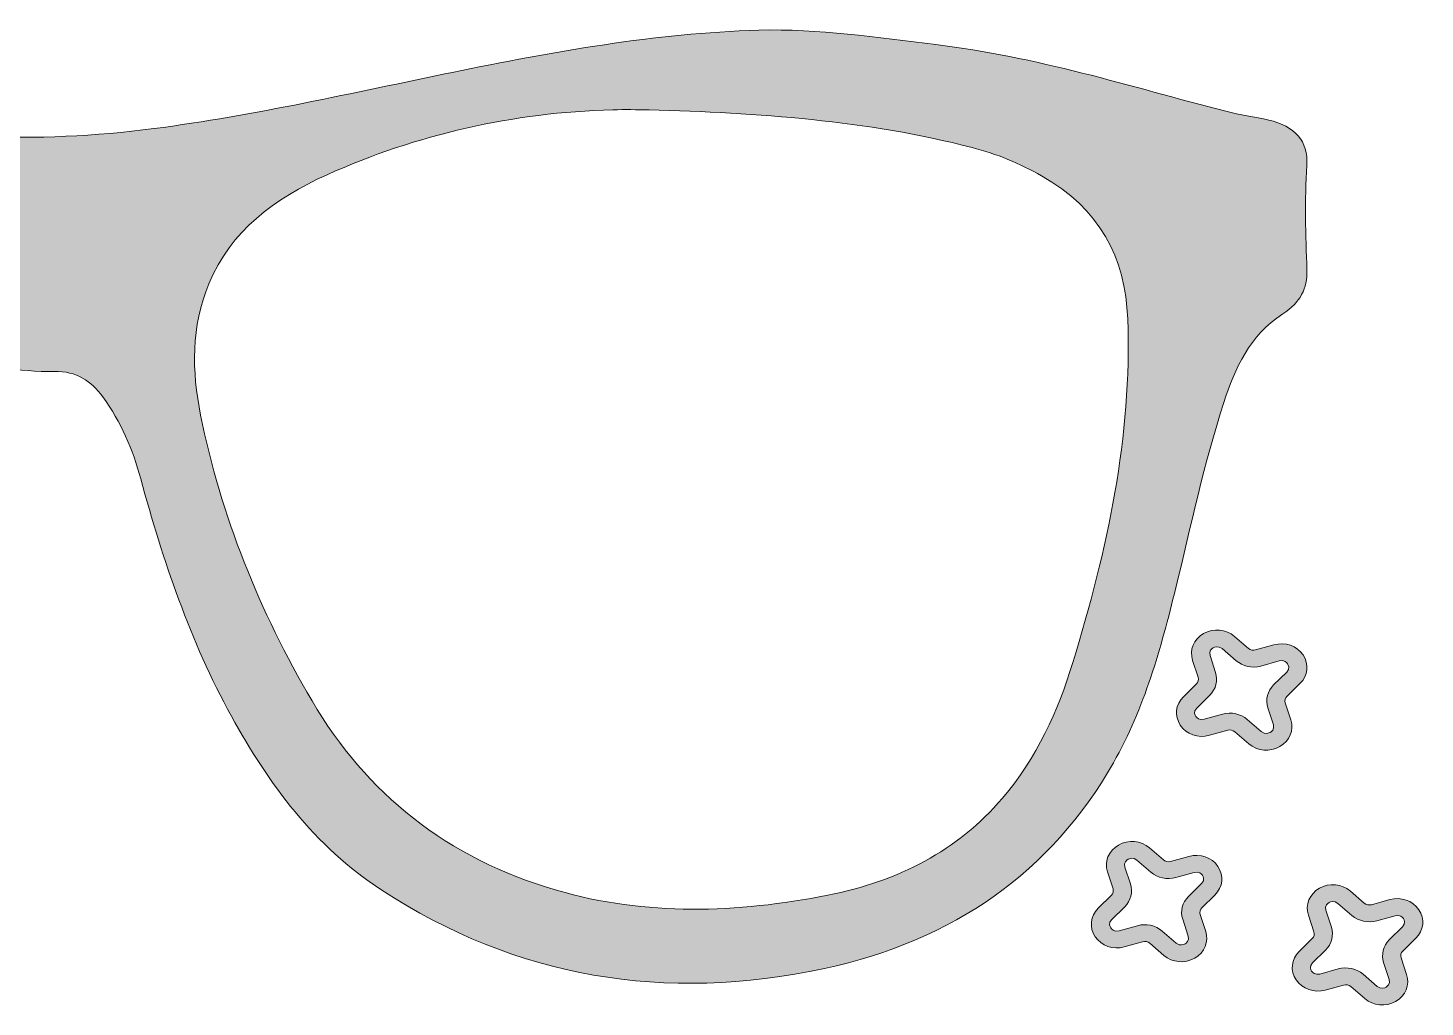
# Model space of a CAD drawing. Header units: inches. Extents: x 36 to 583, y -579 to -117.
# Drawn here: x 309.3 to 582.5, y -308.7 to -117.2 of the extents above; entities that cross this region are included whole.
import ezdxf

# ---------------------------------------------------------------- set-up
doc = ezdxf.new("R2010")
doc.units = ezdxf.units.IN
doc.header["$MEASUREMENT"] = 0
doc.layers.add('Layer 1', color=7, linetype='Continuous')

# ---------------------------------------------------------------- blocks, each defined once
blk = doc.blocks.new('block 9')
at = {"layer": 'Layer 1', "true_color": 0xed1c24}
h = blk.add_hatch(color=240, dxfattribs=at)
h.dxf.hatch_style = 2
edge = h.paths.add_edge_path()
edge.add_spline(control_points=[(522.57, -277.04), (524.51, -275.92), (526.94, -276.14), (528.61, -277.59), (528.61, -277.59), (531.35, -279.94), (531.35, -279.94), (531.72, -280.26), (532.25, -280.38), (532.75, -280.24), (532.75, -280.24), (536.33, -279.25), (536.33, -279.25), (538.52, -278.63), (540.81, -279.43), (542.02, -281.22), (543.22, -283.01), (542.99, -285.25), (541.42, -286.8), (541.42, -286.8), (538.86, -289.32), (538.86, -289.32), (538.52, -289.66), (538.39, -290.15), (538.54, -290.6), (538.54, -290.6), (539.62, -293.91), (539.62, -293.91), (540.28, -295.93), (539.42, -298.03), (537.47, -299.15), (535.53, -300.26), (533.1, -300.04), (531.42, -298.6), (531.42, -298.6), (528.69, -296.24), (528.69, -296.24), (528.31, -295.92), (527.78, -295.81), (527.29, -295.94), (527.29, -295.94), (523.71, -296.94), (523.71, -296.94), (521.51, -297.55), (519.23, -296.75), (518.02, -294.95), (516.81, -293.16), (517.05, -290.92), (518.62, -289.39), (518.62, -289.39), (521.18, -286.86), (521.18, -286.86), (521.52, -286.52), (521.64, -286.03), (521.5, -285.58), (521.5, -285.58), (520.42, -282.28), (520.42, -282.28), (519.76, -280.25), (520.62, -278.15), (522.57, -277.04)], knot_values=[0, 0, 0, 0, 1, 1, 1, 2, 2, 2, 3, 3, 3, 4, 4, 4, 5, 5, 5, 6, 6, 6, 7, 7, 7, 8, 8, 8, 9, 9, 9, 10, 10, 10, 11, 11, 11, 12, 12, 12, 13, 13, 13, 14, 14, 14, 15, 15, 15, 16, 16, 16, 17, 17, 17, 18, 18, 18, 19, 19, 19, 20, 20, 20, 20], degree=3, periodic=1)
edge = h.paths.add_edge_path()
edge.add_spline(control_points=[(535.59, -296.36), (535.81, -296.23), (536.5, -295.75), (536.21, -294.85), (536.21, -294.85), (535.13, -291.55), (535.13, -291.55), (534.62, -289.98), (535.05, -288.27), (536.26, -287.08), (536.26, -287.08), (538.82, -284.56), (538.82, -284.56), (539.52, -283.87), (539.13, -283.15), (538.99, -282.95), (538.86, -282.75), (538.34, -282.12), (537.36, -282.39), (537.36, -282.39), (533.77, -283.38), (533.77, -283.38), (532.07, -283.85), (530.21, -283.45), (528.92, -282.34), (528.92, -282.34), (526.18, -279.98), (526.18, -279.98), (525.44, -279.34), (524.66, -279.7), (524.45, -279.82), (524.23, -279.95), (523.54, -280.43), (523.83, -281.33), (523.83, -281.33), (524.91, -284.63), (524.91, -284.63), (525.42, -286.2), (524.98, -287.91), (523.78, -289.1), (523.78, -289.1), (521.22, -291.63), (521.22, -291.63), (520.52, -292.31), (520.91, -293.02), (521.04, -293.22), (521.18, -293.43), (521.7, -294.06), (522.68, -293.8), (522.68, -293.8), (526.27, -292.8), (526.27, -292.8), (527.96, -292.33), (529.82, -292.73), (531.12, -293.84), (531.12, -293.84), (533.85, -296.2), (533.85, -296.2), (534.6, -296.84), (535.37, -296.48), (535.59, -296.36)], knot_values=[0, 0, 0, 0, 1, 1, 1, 2, 2, 2, 3, 3, 3, 4, 4, 4, 5, 5, 5, 6, 6, 6, 7, 7, 7, 8, 8, 8, 9, 9, 9, 10, 10, 10, 11, 11, 11, 12, 12, 12, 13, 13, 13, 14, 14, 14, 15, 15, 15, 16, 16, 16, 17, 17, 17, 18, 18, 18, 19, 19, 19, 20, 20, 20, 20], degree=3, periodic=1)
at = {"layer": 'Layer 1', "lineweight": 0}
for points in [[(522.57, -277.04), (524.51, -275.92), (526.94, -276.14), (528.61, -277.59), (528.61, -277.59), (531.35, -279.94), (531.35, -279.94), (531.72, -280.26), (532.25, -280.38), (532.75, -280.24), (532.75, -280.24), (536.33, -279.25), (536.33, -279.25), (538.52, -278.63), (540.81, -279.43), (542.02, -281.22), (543.22, -283.01), (542.99, -285.25), (541.42, -286.8), (541.42, -286.8), (538.86, -289.32), (538.86, -289.32), (538.52, -289.66), (538.39, -290.15), (538.54, -290.6), (538.54, -290.6), (539.62, -293.91), (539.62, -293.91), (540.28, -295.93), (539.42, -298.03), (537.47, -299.15), (535.53, -300.26), (533.1, -300.04), (531.42, -298.6), (531.42, -298.6), (528.69, -296.24), (528.69, -296.24), (528.31, -295.92), (527.78, -295.81), (527.29, -295.94), (527.29, -295.94), (523.71, -296.94), (523.71, -296.94), (521.51, -297.55), (519.23, -296.75), (518.02, -294.95), (516.81, -293.16), (517.05, -290.92), (518.62, -289.39), (518.62, -289.39), (521.18, -286.86), (521.18, -286.86), (521.52, -286.52), (521.64, -286.03), (521.5, -285.58), (521.5, -285.58), (520.42, -282.28), (520.42, -282.28), (519.76, -280.25), (520.62, -278.15), (522.57, -277.04)], [(535.59, -296.36), (535.81, -296.23), (536.5, -295.75), (536.21, -294.85), (536.21, -294.85), (535.13, -291.55), (535.13, -291.55), (534.62, -289.98), (535.05, -288.27), (536.26, -287.08), (536.26, -287.08), (538.82, -284.56), (538.82, -284.56), (539.52, -283.87), (539.13, -283.15), (538.99, -282.95), (538.86, -282.75), (538.34, -282.12), (537.36, -282.39), (537.36, -282.39), (533.77, -283.38), (533.77, -283.38), (532.07, -283.85), (530.21, -283.45), (528.92, -282.34), (528.92, -282.34), (526.18, -279.98), (526.18, -279.98), (525.44, -279.34), (524.66, -279.7), (524.45, -279.82), (524.23, -279.95), (523.54, -280.43), (523.83, -281.33), (523.83, -281.33), (524.91, -284.63), (524.91, -284.63), (525.42, -286.2), (524.98, -287.91), (523.78, -289.1), (523.78, -289.1), (521.22, -291.63), (521.22, -291.63), (520.52, -292.31), (520.91, -293.02), (521.04, -293.22), (521.18, -293.43), (521.7, -294.06), (522.68, -293.8), (522.68, -293.8), (526.27, -292.8), (526.27, -292.8), (527.96, -292.33), (529.82, -292.73), (531.12, -293.84), (531.12, -293.84), (533.85, -296.2), (533.85, -296.2), (534.6, -296.84), (535.37, -296.48), (535.59, -296.36)]]:
    blk.add_open_spline(points, degree=3, knots=[0, 0, 0, 0, 1, 1, 1, 2, 2, 2, 3, 3, 3, 4, 4, 4, 5, 5, 5, 6, 6, 6, 7, 7, 7, 8, 8, 8, 9, 9, 9, 10, 10, 10, 11, 11, 11, 12, 12, 12, 13, 13, 13, 14, 14, 14, 15, 15, 15, 16, 16, 16, 17, 17, 17, 18, 18, 18, 19, 19, 19, 20, 20, 20, 20], dxfattribs=at)
blk = doc.blocks.new('block 10')
at = {"layer": 'Layer 1', "true_color": 0xed1c24}
h = blk.add_hatch(color=240, dxfattribs=at)
h.dxf.hatch_style = 2
edge = h.paths.add_edge_path()
edge.add_spline(control_points=[(561.86, -285.49), (563.8, -284.38), (566.24, -284.6), (567.91, -286.04), (567.91, -286.04), (570.64, -288.4), (570.64, -288.4), (571.02, -288.72), (571.55, -288.83), (572.04, -288.7), (572.04, -288.7), (575.62, -287.7), (575.62, -287.7), (577.82, -287.09), (580.1, -287.88), (581.31, -289.67), (582.52, -291.47), (582.28, -293.71), (580.71, -295.25), (580.71, -295.25), (578.15, -297.77), (578.15, -297.77), (577.81, -298.12), (577.69, -298.61), (577.83, -299.06), (577.83, -299.06), (578.91, -302.36), (578.91, -302.36), (579.58, -304.38), (578.71, -306.49), (576.77, -307.6), (574.82, -308.71), (572.39, -308.49), (570.72, -307.05), (570.72, -307.05), (567.98, -304.69), (567.98, -304.69), (567.61, -304.38), (567.08, -304.26), (566.58, -304.4), (566.58, -304.4), (563, -305.39), (563, -305.39), (560.81, -306), (558.52, -305.2), (557.31, -303.41), (556.1, -301.62), (556.35, -299.38), (557.91, -297.84), (557.91, -297.84), (560.47, -295.32), (560.47, -295.32), (560.81, -294.98), (560.94, -294.49), (560.79, -294.03), (560.79, -294.03), (559.71, -290.73), (559.71, -290.73), (559.05, -288.71), (559.92, -286.6), (561.86, -285.49)], knot_values=[0, 0, 0, 0, 1, 1, 1, 2, 2, 2, 3, 3, 3, 4, 4, 4, 5, 5, 5, 6, 6, 6, 7, 7, 7, 8, 8, 8, 9, 9, 9, 10, 10, 10, 11, 11, 11, 12, 12, 12, 13, 13, 13, 14, 14, 14, 15, 15, 15, 16, 16, 16, 17, 17, 17, 18, 18, 18, 19, 19, 19, 20, 20, 20, 20], degree=3, periodic=1)
edge = h.paths.add_edge_path()
edge.add_spline(control_points=[(574.89, -304.81), (575.11, -304.69), (575.8, -304.21), (575.5, -303.31), (575.5, -303.31), (574.42, -300), (574.42, -300), (573.91, -298.44), (574.35, -296.73), (575.55, -295.53), (575.55, -295.53), (578.11, -293.01), (578.11, -293.01), (578.81, -292.32), (578.42, -291.61), (578.29, -291.41), (578.15, -291.21), (577.63, -290.57), (576.65, -290.85), (576.65, -290.85), (573.06, -291.84), (573.06, -291.84), (571.37, -292.31), (569.51, -291.91), (568.21, -290.8), (568.21, -290.8), (565.48, -288.44), (565.48, -288.44), (564.73, -287.79), (563.96, -288.15), (563.74, -288.28), (563.52, -288.4), (562.83, -288.88), (563.12, -289.78), (563.12, -289.78), (564.2, -293.09), (564.2, -293.09), (564.71, -294.65), (564.28, -296.37), (563.07, -297.56), (563.07, -297.56), (560.51, -300.08), (560.51, -300.08), (559.81, -300.77), (560.2, -301.48), (560.34, -301.68), (560.47, -301.88), (561, -302.52), (561.97, -302.25), (561.97, -302.25), (565.56, -301.25), (565.56, -301.25), (567.26, -300.78), (569.12, -301.18), (570.41, -302.3), (570.41, -302.3), (573.15, -304.66), (573.15, -304.66), (573.89, -305.3), (574.67, -304.94), (574.89, -304.81)], knot_values=[0, 0, 0, 0, 1, 1, 1, 2, 2, 2, 3, 3, 3, 4, 4, 4, 5, 5, 5, 6, 6, 6, 7, 7, 7, 8, 8, 8, 9, 9, 9, 10, 10, 10, 11, 11, 11, 12, 12, 12, 13, 13, 13, 14, 14, 14, 15, 15, 15, 16, 16, 16, 17, 17, 17, 18, 18, 18, 19, 19, 19, 20, 20, 20, 20], degree=3, periodic=1)
at = {"layer": 'Layer 1', "lineweight": 0}
for points in [[(561.86, -285.49), (563.8, -284.38), (566.24, -284.6), (567.91, -286.04), (567.91, -286.04), (570.64, -288.4), (570.64, -288.4), (571.02, -288.72), (571.55, -288.83), (572.04, -288.7), (572.04, -288.7), (575.62, -287.7), (575.62, -287.7), (577.82, -287.09), (580.1, -287.88), (581.31, -289.67), (582.52, -291.47), (582.28, -293.71), (580.71, -295.25), (580.71, -295.25), (578.15, -297.77), (578.15, -297.77), (577.81, -298.12), (577.69, -298.61), (577.83, -299.06), (577.83, -299.06), (578.91, -302.36), (578.91, -302.36), (579.58, -304.38), (578.71, -306.49), (576.77, -307.6), (574.82, -308.71), (572.39, -308.49), (570.72, -307.05), (570.72, -307.05), (567.98, -304.69), (567.98, -304.69), (567.61, -304.38), (567.08, -304.26), (566.58, -304.4), (566.58, -304.4), (563, -305.39), (563, -305.39), (560.81, -306), (558.52, -305.2), (557.31, -303.41), (556.1, -301.62), (556.35, -299.38), (557.91, -297.84), (557.91, -297.84), (560.47, -295.32), (560.47, -295.32), (560.81, -294.98), (560.94, -294.49), (560.79, -294.03), (560.79, -294.03), (559.71, -290.73), (559.71, -290.73), (559.05, -288.71), (559.92, -286.6), (561.86, -285.49)], [(574.89, -304.81), (575.11, -304.69), (575.8, -304.21), (575.5, -303.31), (575.5, -303.31), (574.42, -300), (574.42, -300), (573.91, -298.44), (574.35, -296.73), (575.55, -295.53), (575.55, -295.53), (578.11, -293.01), (578.11, -293.01), (578.81, -292.32), (578.42, -291.61), (578.29, -291.41), (578.15, -291.21), (577.63, -290.57), (576.65, -290.85), (576.65, -290.85), (573.06, -291.84), (573.06, -291.84), (571.37, -292.31), (569.51, -291.91), (568.21, -290.8), (568.21, -290.8), (565.48, -288.44), (565.48, -288.44), (564.73, -287.79), (563.96, -288.15), (563.74, -288.28), (563.52, -288.4), (562.83, -288.88), (563.12, -289.78), (563.12, -289.78), (564.2, -293.09), (564.2, -293.09), (564.71, -294.65), (564.28, -296.37), (563.07, -297.56), (563.07, -297.56), (560.51, -300.08), (560.51, -300.08), (559.81, -300.77), (560.2, -301.48), (560.34, -301.68), (560.47, -301.88), (561, -302.52), (561.97, -302.25), (561.97, -302.25), (565.56, -301.25), (565.56, -301.25), (567.26, -300.78), (569.12, -301.18), (570.41, -302.3), (570.41, -302.3), (573.15, -304.66), (573.15, -304.66), (573.89, -305.3), (574.67, -304.94), (574.89, -304.81)]]:
    blk.add_open_spline(points, degree=3, knots=[0, 0, 0, 0, 1, 1, 1, 2, 2, 2, 3, 3, 3, 4, 4, 4, 5, 5, 5, 6, 6, 6, 7, 7, 7, 8, 8, 8, 9, 9, 9, 10, 10, 10, 11, 11, 11, 12, 12, 12, 13, 13, 13, 14, 14, 14, 15, 15, 15, 16, 16, 16, 17, 17, 17, 18, 18, 18, 19, 19, 19, 20, 20, 20, 20], dxfattribs=at)
blk = doc.blocks.new('block 11')
at = {"layer": 'Layer 1', "true_color": 0xed1c24}
h = blk.add_hatch(color=240, dxfattribs=at)
h.dxf.hatch_style = 2
edge = h.paths.add_edge_path()
edge.add_spline(control_points=[(539.21, -235.67), (541.15, -234.56), (543.59, -234.78), (545.26, -236.22), (545.26, -236.22), (547.99, -238.58), (547.99, -238.58), (548.37, -238.9), (548.9, -239.01), (549.39, -238.88), (549.39, -238.88), (552.97, -237.88), (552.97, -237.88), (555.16, -237.27), (557.45, -238.07), (558.66, -239.86), (559.87, -241.65), (559.63, -243.89), (558.06, -245.43), (558.06, -245.43), (555.5, -247.95), (555.5, -247.95), (555.16, -248.3), (555.03, -248.79), (555.18, -249.24), (555.18, -249.24), (556.26, -252.54), (556.26, -252.54), (556.92, -254.56), (556.06, -256.67), (554.12, -257.78), (552.17, -258.89), (549.74, -258.68), (548.07, -257.23), (548.07, -257.23), (545.33, -254.88), (545.33, -254.88), (544.96, -254.56), (544.42, -254.44), (543.93, -254.58), (543.93, -254.58), (540.35, -255.57), (540.35, -255.57), (538.16, -256.18), (535.87, -255.39), (534.66, -253.59), (533.45, -251.8), (533.7, -249.56), (535.26, -248.02), (535.26, -248.02), (537.82, -245.5), (537.82, -245.5), (538.16, -245.16), (538.29, -244.67), (538.14, -244.21), (538.14, -244.21), (537.06, -240.91), (537.06, -240.91), (536.4, -238.89), (537.27, -236.79), (539.21, -235.67)], knot_values=[0, 0, 0, 0, 1, 1, 1, 2, 2, 2, 3, 3, 3, 4, 4, 4, 5, 5, 5, 6, 6, 6, 7, 7, 7, 8, 8, 8, 9, 9, 9, 10, 10, 10, 11, 11, 11, 12, 12, 12, 13, 13, 13, 14, 14, 14, 15, 15, 15, 16, 16, 16, 17, 17, 17, 18, 18, 18, 19, 19, 19, 20, 20, 20, 20], degree=3, periodic=1)
edge = h.paths.add_edge_path()
edge.add_spline(control_points=[(552.24, -254.99), (552.45, -254.87), (553.15, -254.39), (552.85, -253.49), (552.85, -253.49), (551.77, -250.19), (551.77, -250.19), (551.26, -248.62), (551.69, -246.91), (552.9, -245.72), (552.9, -245.72), (555.46, -243.19), (555.46, -243.19), (556.16, -242.5), (555.77, -241.79), (555.64, -241.59), (555.5, -241.39), (554.98, -240.75), (554, -241.03), (554, -241.03), (550.41, -242.02), (550.41, -242.02), (548.72, -242.49), (546.86, -242.09), (545.56, -240.98), (545.56, -240.98), (542.83, -238.62), (542.83, -238.62), (542.08, -237.98), (541.31, -238.34), (541.09, -238.46), (540.87, -238.59), (540.18, -239.06), (540.47, -239.97), (540.47, -239.97), (541.55, -243.27), (541.55, -243.27), (542.06, -244.83), (541.63, -246.55), (540.42, -247.74), (540.42, -247.74), (537.86, -250.26), (537.86, -250.26), (537.16, -250.95), (537.55, -251.66), (537.69, -251.86), (537.82, -252.06), (538.34, -252.7), (539.32, -252.43), (539.32, -252.43), (542.91, -251.44), (542.91, -251.44), (544.61, -250.97), (546.47, -251.37), (547.76, -252.48), (547.76, -252.48), (550.5, -254.84), (550.5, -254.84), (551.24, -255.48), (552.02, -255.12), (552.24, -254.99)], knot_values=[0, 0, 0, 0, 1, 1, 1, 2, 2, 2, 3, 3, 3, 4, 4, 4, 5, 5, 5, 6, 6, 6, 7, 7, 7, 8, 8, 8, 9, 9, 9, 10, 10, 10, 11, 11, 11, 12, 12, 12, 13, 13, 13, 14, 14, 14, 15, 15, 15, 16, 16, 16, 17, 17, 17, 18, 18, 18, 19, 19, 19, 20, 20, 20, 20], degree=3, periodic=1)
at = {"layer": 'Layer 1', "lineweight": 0}
for points in [[(539.21, -235.67), (541.15, -234.56), (543.59, -234.78), (545.26, -236.22), (545.26, -236.22), (547.99, -238.58), (547.99, -238.58), (548.37, -238.9), (548.9, -239.01), (549.39, -238.88), (549.39, -238.88), (552.97, -237.88), (552.97, -237.88), (555.16, -237.27), (557.45, -238.07), (558.66, -239.86), (559.87, -241.65), (559.63, -243.89), (558.06, -245.43), (558.06, -245.43), (555.5, -247.95), (555.5, -247.95), (555.16, -248.3), (555.03, -248.79), (555.18, -249.24), (555.18, -249.24), (556.26, -252.54), (556.26, -252.54), (556.92, -254.56), (556.06, -256.67), (554.12, -257.78), (552.17, -258.89), (549.74, -258.68), (548.07, -257.23), (548.07, -257.23), (545.33, -254.88), (545.33, -254.88), (544.96, -254.56), (544.42, -254.44), (543.93, -254.58), (543.93, -254.58), (540.35, -255.57), (540.35, -255.57), (538.16, -256.18), (535.87, -255.39), (534.66, -253.59), (533.45, -251.8), (533.7, -249.56), (535.26, -248.02), (535.26, -248.02), (537.82, -245.5), (537.82, -245.5), (538.16, -245.16), (538.29, -244.67), (538.14, -244.21), (538.14, -244.21), (537.06, -240.91), (537.06, -240.91), (536.4, -238.89), (537.27, -236.79), (539.21, -235.67)], [(552.24, -254.99), (552.45, -254.87), (553.15, -254.39), (552.85, -253.49), (552.85, -253.49), (551.77, -250.19), (551.77, -250.19), (551.26, -248.62), (551.69, -246.91), (552.9, -245.72), (552.9, -245.72), (555.46, -243.19), (555.46, -243.19), (556.16, -242.5), (555.77, -241.79), (555.64, -241.59), (555.5, -241.39), (554.98, -240.75), (554, -241.03), (554, -241.03), (550.41, -242.02), (550.41, -242.02), (548.72, -242.49), (546.86, -242.09), (545.56, -240.98), (545.56, -240.98), (542.83, -238.62), (542.83, -238.62), (542.08, -237.98), (541.31, -238.34), (541.09, -238.46), (540.87, -238.59), (540.18, -239.06), (540.47, -239.97), (540.47, -239.97), (541.55, -243.27), (541.55, -243.27), (542.06, -244.83), (541.63, -246.55), (540.42, -247.74), (540.42, -247.74), (537.86, -250.26), (537.86, -250.26), (537.16, -250.95), (537.55, -251.66), (537.69, -251.86), (537.82, -252.06), (538.34, -252.7), (539.32, -252.43), (539.32, -252.43), (542.91, -251.44), (542.91, -251.44), (544.61, -250.97), (546.47, -251.37), (547.76, -252.48), (547.76, -252.48), (550.5, -254.84), (550.5, -254.84), (551.24, -255.48), (552.02, -255.12), (552.24, -254.99)]]:
    blk.add_open_spline(points, degree=3, knots=[0, 0, 0, 0, 1, 1, 1, 2, 2, 2, 3, 3, 3, 4, 4, 4, 5, 5, 5, 6, 6, 6, 7, 7, 7, 8, 8, 8, 9, 9, 9, 10, 10, 10, 11, 11, 11, 12, 12, 12, 13, 13, 13, 14, 14, 14, 15, 15, 15, 16, 16, 16, 17, 17, 17, 18, 18, 18, 19, 19, 19, 20, 20, 20, 20], dxfattribs=at)
blk = doc.blocks.new('block 2')
at = {"layer": 'Layer 1', "true_color": 0x231f20}
h = blk.add_hatch(color=250, dxfattribs=at)
h.dxf.hatch_style = 2
edge = h.paths.add_edge_path()
edge.add_spline(control_points=[(55.98, -135.8), (80.2, -131.23), (103.92, -124.59), (128.27, -120.55), (145.3, -117.71), (162.43, -117.24), (179.68, -118.73), (208.83, -121.26), (237.39, -126.62), (265.65, -133.55), (288.13, -139.06), (310.91, -139.91), (333.95, -136.92), (353.65, -134.35), (372.92, -129.9), (392.3, -125.93), (412.07, -121.88), (431.89, -118.27), (452.22, -117.67), (463.91, -117.33), (475.33, -119.14), (486.85, -120.5), (506.33, -122.8), (524.78, -128.67), (543.54, -133.54), (546.3, -134.26), (549.18, -134.57), (551.95, -135.24), (557.06, -136.48), (559.7, -139.33), (559.4, -144.09), (558.97, -150.93), (559.17, -157.75), (559.42, -164.58), (559.54, -168.14), (558.12, -170.99), (554.71, -173.17), (548.19, -177.34), (545.34, -183.8), (543.17, -190.49), (539.3, -202.41), (536.74, -214.63), (533.77, -226.76), (530.88, -238.51), (527.69, -250.18), (521.58, -260.94), (509.45, -282.3), (490.37, -295.69), (465.08, -301.16), (433.89, -307.9), (404.74, -302.98), (378.5, -285.85), (365.26, -277.2), (356.35, -265.04), (349.1, -251.83), (340.99, -237.07), (335.73, -221.4), (331.37, -205.43), (329.81, -199.72), (327.54, -194.27), (323.93, -189.36), (321.66, -186.28), (318.88, -184.31), (314.42, -184.43), (311.05, -184.53), (307.64, -184), (304.23, -184.02), (300.08, -184.04), (297.16, -185.67), (295.27, -189.17), (291.21, -196.73), (289.3, -204.88), (287.24, -213), (280.81, -238.36), (268.33, -260.9), (249.5, -280.28), (235.88, -294.28), (218.52, -301.69), (198.18, -303.56), (183.3, -304.94), (168.52, -304.98), (153.9, -301.98), (137.77, -298.67), (122.81, -293.04), (110.68, -282.23), (105.2, -277.35), (101.27, -271.52), (98.51, -265), (88.87, -242.24), (81.37, -218.9), (76, -194.98), (74.82, -189.73), (72.11, -185.23), (68.68, -181.03), (66.27, -178.07), (63.81, -175.14), (61.39, -172.19), (58.59, -168.78), (56.89, -164.97), (56.5, -160.69), (56.47, -160.36), (56.37, -160.07), (55.98, -159.96), (55.98, -151.91), (55.98, -143.86), (55.98, -135.8)], knot_values=[0, 0, 0, 0, 1, 1, 1, 2, 2, 2, 3, 3, 3, 4, 4, 4, 5, 5, 5, 6, 6, 6, 7, 7, 7, 8, 8, 8, 9, 9, 9, 10, 10, 10, 11, 11, 11, 12, 12, 12, 13, 13, 13, 14, 14, 14, 15, 15, 15, 16, 16, 16, 17, 17, 17, 18, 18, 18, 19, 19, 19, 20, 20, 20, 21, 21, 21, 22, 22, 22, 23, 23, 23, 24, 24, 24, 25, 25, 25, 26, 26, 26, 27, 27, 27, 28, 28, 28, 29, 29, 29, 30, 30, 30, 31, 31, 31, 32, 32, 32, 33, 33, 33, 34, 34, 34, 35, 35, 35, 35], degree=3, periodic=1)
edge = h.paths.add_edge_path()
edge.add_spline(control_points=[(188.4, -133.1), (175.55, -133.19), (162.78, -134.36), (150.05, -135.97), (140.12, -137.22), (130.27, -138.76), (120.8, -142.01), (103.43, -147.99), (95.09, -158.84), (94.73, -175.79), (94.41, -191), (96.34, -205.96), (99.93, -220.77), (102.7, -232.19), (105.35, -243.68), (110.57, -254.42), (118.03, -269.76), (129.88, -280.9), (147.86, -285.52), (161.33, -288.97), (175.05, -290.41), (189.06, -289.1), (212.7, -286.89), (231.79, -277.15), (246.44, -259.94), (254.21, -250.8), (259.42, -240.42), (263.93, -229.69), (270.11, -215.01), (276.16, -200.29), (277.07, -184.32), (277.71, -172.88), (274.49, -162.69), (265.17, -154.6), (260.87, -150.87), (256, -147.9), (250.69, -145.59), (230.98, -137.04), (210.21, -132.85), (188.4, -133.1)], knot_values=[0, 0, 0, 0, 1, 1, 1, 2, 2, 2, 3, 3, 3, 4, 4, 4, 5, 5, 5, 6, 6, 6, 7, 7, 7, 8, 8, 8, 9, 9, 9, 10, 10, 10, 11, 11, 11, 12, 12, 12, 13, 13, 13, 13], degree=3, periodic=1)
edge = h.paths.add_edge_path()
edge.add_spline(control_points=[(430.78, -133.24), (428.42, -133.24), (426.06, -133.18), (423.7, -133.24), (404.08, -133.77), (385.43, -138.05), (367.8, -145.94), (357.5, -150.56), (348.95, -157.01), (344.69, -167.25), (341.21, -175.63), (341.34, -184.32), (343.08, -192.94), (347.05, -212.64), (354.55, -231.28), (364.87, -248.84), (375.44, -266.85), (391.21, -279.67), (412.69, -285.88), (430.23, -290.95), (447.92, -290.35), (465.71, -286.84), (479.54, -284.11), (491.1, -278.16), (499.89, -267.85), (506.61, -259.95), (510.71, -250.91), (513.65, -241.32), (520.39, -219.35), (525.25, -197.13), (524.37, -174.13), (523.91, -162.14), (518.85, -152.53), (507.51, -146.14), (503.26, -143.73), (498.73, -141.86), (493.93, -140.62), (473.29, -135.28), (452.07, -133.86), (430.78, -133.24)], knot_values=[0, 0, 0, 0, 1, 1, 1, 2, 2, 2, 3, 3, 3, 4, 4, 4, 5, 5, 5, 6, 6, 6, 7, 7, 7, 8, 8, 8, 9, 9, 9, 10, 10, 10, 11, 11, 11, 12, 12, 12, 13, 13, 13, 13], degree=3, periodic=1)
at = {"layer": 'Layer 1', "lineweight": 0}
for points, knots in [([(55.98, -135.8), (80.2, -131.23), (103.92, -124.59), (128.27, -120.55), (145.3, -117.71), (162.43, -117.24), (179.68, -118.73), (208.83, -121.26), (237.39, -126.62), (265.65, -133.55), (288.13, -139.06), (310.91, -139.91), (333.95, -136.92), (353.65, -134.35), (372.92, -129.9), (392.3, -125.93), (412.07, -121.88), (431.89, -118.27), (452.22, -117.67), (463.91, -117.33), (475.33, -119.14), (486.85, -120.5), (506.33, -122.8), (524.78, -128.67), (543.54, -133.54), (546.3, -134.26), (549.18, -134.57), (551.95, -135.24), (557.06, -136.48), (559.7, -139.33), (559.4, -144.09), (558.97, -150.93), (559.17, -157.75), (559.42, -164.58), (559.54, -168.14), (558.12, -170.99), (554.71, -173.17), (548.19, -177.34), (545.34, -183.8), (543.17, -190.49), (539.3, -202.41), (536.74, -214.63), (533.77, -226.76), (530.88, -238.51), (527.69, -250.18), (521.58, -260.94), (509.45, -282.3), (490.37, -295.69), (465.08, -301.16), (433.89, -307.9), (404.74, -302.98), (378.5, -285.85), (365.26, -277.2), (356.35, -265.04), (349.1, -251.83), (340.99, -237.07), (335.73, -221.4), (331.37, -205.43), (329.81, -199.72), (327.54, -194.27), (323.93, -189.36), (321.66, -186.28), (318.88, -184.31), (314.42, -184.43), (311.05, -184.53), (307.64, -184), (304.23, -184.02), (300.08, -184.04), (297.16, -185.67), (295.27, -189.17), (291.21, -196.73), (289.3, -204.88), (287.24, -213), (280.81, -238.36), (268.33, -260.9), (249.5, -280.28), (235.88, -294.28), (218.52, -301.69), (198.18, -303.56), (183.3, -304.94), (168.52, -304.98), (153.9, -301.98), (137.77, -298.67), (122.81, -293.04), (110.68, -282.23), (105.2, -277.35), (101.27, -271.52), (98.51, -265), (88.87, -242.24), (81.37, -218.9), (76, -194.98), (74.82, -189.73), (72.11, -185.23), (68.68, -181.03), (66.27, -178.07), (63.81, -175.14), (61.39, -172.19), (58.59, -168.78), (56.89, -164.97), (56.5, -160.69), (56.47, -160.36), (56.37, -160.07), (55.98, -159.96), (55.98, -151.91), (55.98, -143.86), (55.98, -135.8)], [0, 0, 0, 0, 1, 1, 1, 2, 2, 2, 3, 3, 3, 4, 4, 4, 5, 5, 5, 6, 6, 6, 7, 7, 7, 8, 8, 8, 9, 9, 9, 10, 10, 10, 11, 11, 11, 12, 12, 12, 13, 13, 13, 14, 14, 14, 15, 15, 15, 16, 16, 16, 17, 17, 17, 18, 18, 18, 19, 19, 19, 20, 20, 20, 21, 21, 21, 22, 22, 22, 23, 23, 23, 24, 24, 24, 25, 25, 25, 26, 26, 26, 27, 27, 27, 28, 28, 28, 29, 29, 29, 30, 30, 30, 31, 31, 31, 32, 32, 32, 33, 33, 33, 34, 34, 34, 35, 35, 35, 35]), ([(430.78, -133.24), (428.42, -133.24), (426.06, -133.18), (423.7, -133.24), (404.08, -133.77), (385.43, -138.05), (367.8, -145.94), (357.5, -150.56), (348.95, -157.01), (344.69, -167.25), (341.21, -175.63), (341.34, -184.32), (343.08, -192.94), (347.05, -212.64), (354.55, -231.28), (364.87, -248.84), (375.44, -266.85), (391.21, -279.67), (412.69, -285.88), (430.23, -290.95), (447.92, -290.35), (465.71, -286.84), (479.54, -284.11), (491.1, -278.16), (499.89, -267.85), (506.61, -259.95), (510.71, -250.91), (513.65, -241.32), (520.39, -219.35), (525.25, -197.13), (524.37, -174.13), (523.91, -162.14), (518.85, -152.53), (507.51, -146.14), (503.26, -143.73), (498.73, -141.86), (493.93, -140.62), (473.29, -135.28), (452.07, -133.86), (430.78, -133.24)], [0, 0, 0, 0, 1, 1, 1, 2, 2, 2, 3, 3, 3, 4, 4, 4, 5, 5, 5, 6, 6, 6, 7, 7, 7, 8, 8, 8, 9, 9, 9, 10, 10, 10, 11, 11, 11, 12, 12, 12, 13, 13, 13, 13])]:
    blk.add_open_spline(points, degree=3, knots=knots, dxfattribs=at)
at = {"layer": 'Layer 1'}
for name in ['block 11', 'block 9', 'block 10']:
    blk.add_blockref(name, (0, 0), dxfattribs=at)

msp = doc.modelspace()

# ---------------------------------------------------------------- block references
at = {"layer": 'Layer 1'}
msp.add_blockref('block 2', (0, 0), dxfattribs=at)

doc.saveas('drawing.dxf')
